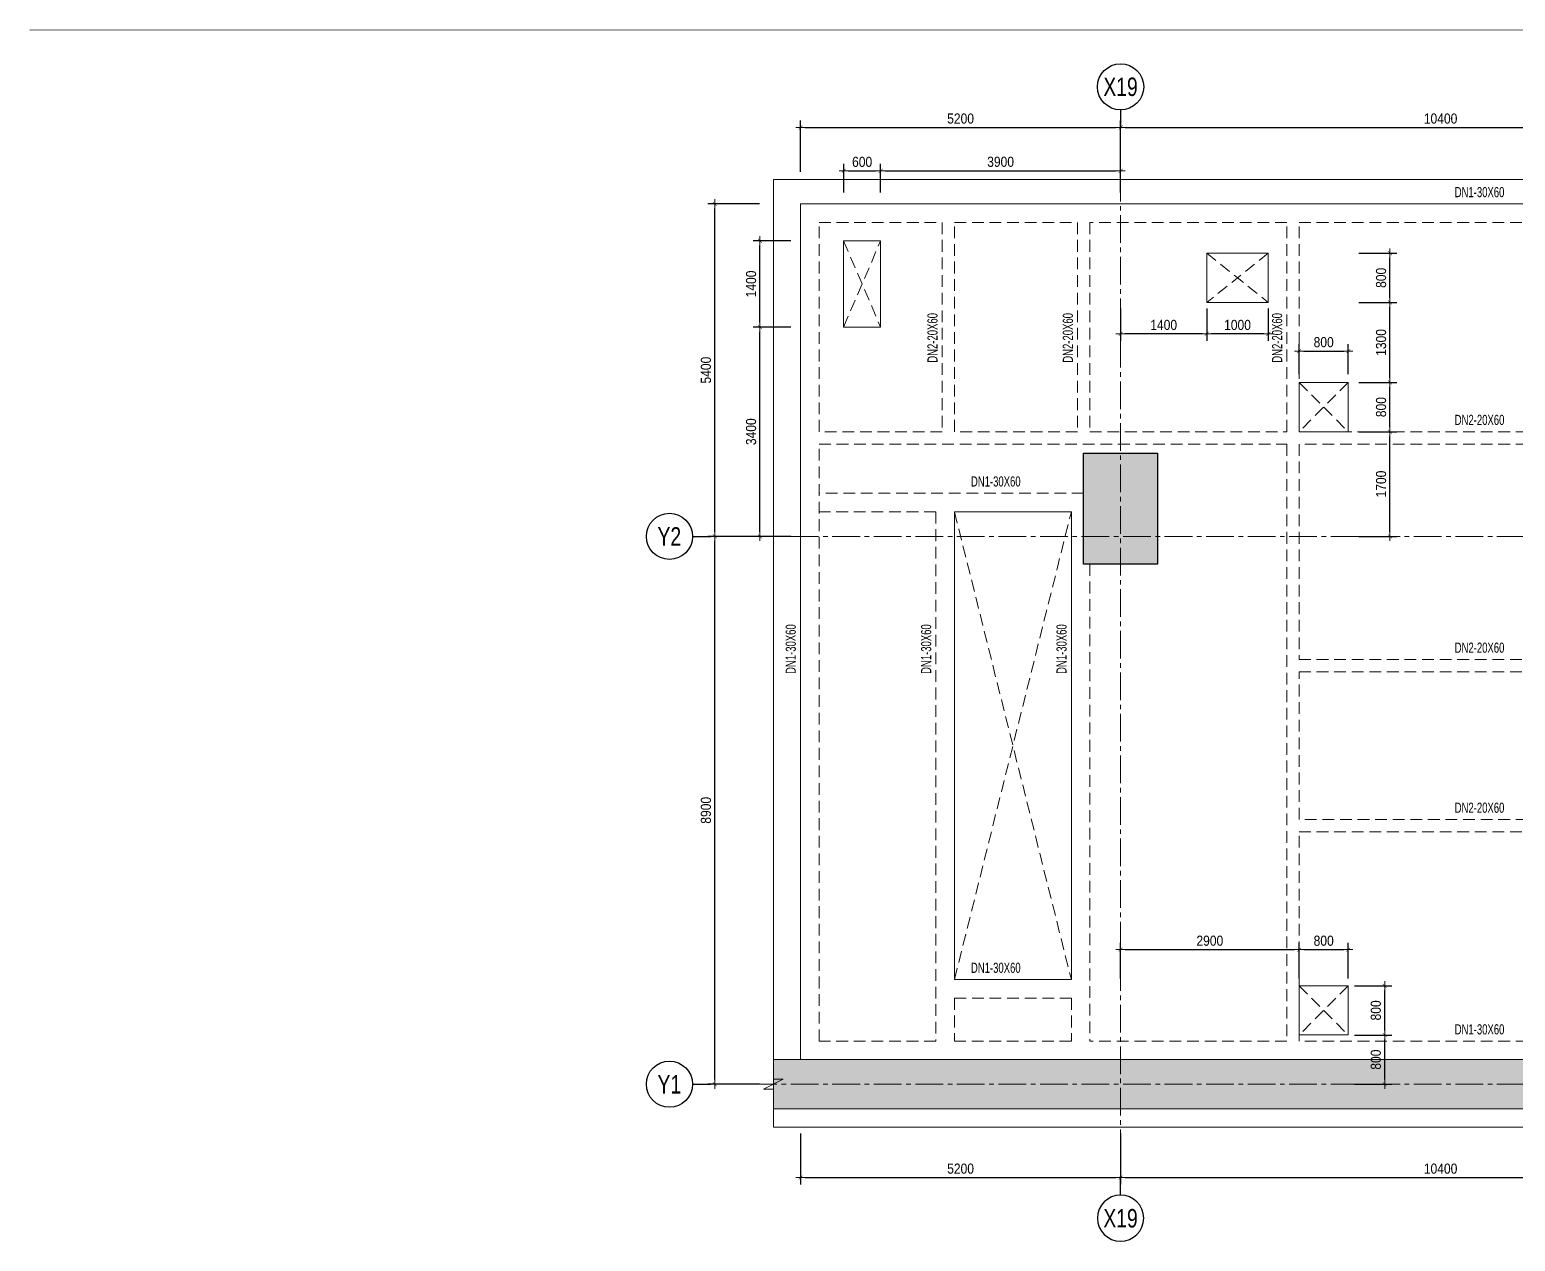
# Model space of a CAD drawing. Extents: x 512210 to 544733856, y -92216 to 2317910607.
# Drawn here: x 512210 to 536351, y -35691 to -16010 of the extents above; entities that cross this region are included whole.
import ezdxf
from ezdxf.enums import TextEntityAlignment as Align

# ---------------------------------------------------------------- set-up
doc = ezdxf.new("R2010")
doc.units = 0
doc.header["$LTSCALE"] = 300
doc.header["$MEASUREMENT"] = 0
for name, pattern in [('CENTER2', [1.125, 0.75, -0.125, 0.125, -0.125]), ('DASHED', [19.05, 12.7, -6.35]), ('HIDDEN2', [4.7625, 3.175, -1.5875])]:
    doc.linetypes.add(name, pattern=pattern)
doc.layers.get('0').update_dxf_attribs({"linetype": 'CONTINUOUS'})
doc.layers.get('DEFPOINTS').update_dxf_attribs({"linetype": 'CONTINUOUS'})
for name, color, linetype, lineweight in [('00-TT.Dim', 8, 'CONTINUOUS', 13), ('NDC_S_AXIS', 5, 'CENTER2', 15), ('NDC_S_BEAM', 3, 'HIDDEN2', 20), ('NDC_S_DIM', 1, 'CONTINUOUS', 15), ('NDC_S_HATCH COLUMN AND WALL', 251, 'CONTINUOUS', 13), ('NDC_S_HATCH MATERIAL', 8, 'CONTINUOUS', 13), ('NDC_S_OPENING2', 9, 'DASHED', 13), ('NDC_S_SLAB', 2, 'CONTINUOUS', 18)]:
    doc.layers.add(name, color=color, linetype=linetype, lineweight=lineweight)
doc.layers.add('A-SYM', color=7, linetype='CONTINUOUS')
doc.layers.add('NDC_S-COLUMN', color=4, linetype='CONTINUOUS')
doc.styles.add('02. TT-ArialS', font='3t-unicode.shx', dxfattribs={"width": 0.7})
doc.styles.add('Heerim', font='', dxfattribs={"width": 0.8})
doc.styles.add('NDC_ARIAL', font='arial.ttf', dxfattribs={"width": 0.85})
doc.styles.get('Heerim').set_extended_font_data('Dotum')
doc.dimstyles.new('NDC_1-75', dxfattribs={"dimscale": 75, "dimtxt": 2.2, "dimasz": 1, "dimexe": 1.5, "dimexo": 0, "dimgap": 0.8, "dimtad": 1, "dimdec": 0, "dimdsep": 46, "dimtxsty": 'NDC_ARIAL', "dimblk": 'DIMMARK', "dimcen": 49999.938995, "dimdle": 1.5, "dimclrd": 1, "dimclre": 1, "dimclrt": 3, "dimadec": 0, "dimazin": 0, "dimtfac": 1, "dimtdec": 0, "dimtix": 1, "dimtmove": 1, "dimatfit": 3, "dimfxl": 1, "dimarcsym": 0})

# ---------------------------------------------------------------- blocks, each defined once
blk = doc.blocks.new('*U1')
for q in [(0, 0), (0, 2)]:
    blk.add_line((0, 4), q)
blk.add_circle((0, 9), 5)
at = {"style": 'Heerim', "width": 0.8}
blk.add_attdef('NO', text='', height=4, dxfattribs=at).set_placement((-0.01, 9.02), align=Align.MIDDLE_CENTER)
blk = doc.blocks.new('DIMMARK')
at = {"layer": 'NDC_S_DIM', "color": 1}
blk.add_line((-1.5, 0), (1, 0), dxfattribs=at)
at = {"layer": 'NDC_S_DIM', "color": 2, "const_width": 0.1}
blk.add_lwpolyline([(-0.42, -0.42), (0.42, 0.42)], dxfattribs=at)
blk = doc.blocks.new('*D1118')
at = {"layer": 'DEFPOINTS', "color": 0, "transparency": 16777216}
for p in [(10400, 6642), (0, 5924), (10400, 5924)]:
    blk.add_point(p, dxfattribs=at)
at = {"layer": 'NDC_S_DIM', "color": 1, "lineweight": -2, "transparency": 16777216}
for p, q in [((0, 5924), (0, 6754)), ((75, 6642), (10325, 6642)), ((10400, 5924), (10400, 6754))]:
    blk.add_line(p, q, dxfattribs=at)
at = {"layer": 'NDC_S_DIM', "color": 1, "lineweight": -2, "transparency": 16777216, "xscale": 75, "yscale": 75, "zscale": 75, "rotation": 180}
blk.add_blockref('DIMMARK', (0, 6642), dxfattribs=at)
at = {"layer": 'NDC_S_DIM', "color": 1, "lineweight": -2, "transparency": 16777216, "xscale": 75, "yscale": 75, "zscale": 75}
blk.add_blockref('DIMMARK', (10400, 6642), dxfattribs=at)
at = {"layer": 'NDC_S_DIM', "color": 3, "transparency": 16777216, "insert": (5200, 6786), "char_height": 165, "attachment_point": 5, "style": 'NDC_ARIAL'}
blk.add_mtext('10400', dxfattribs=at)
blk = doc.blocks.new('*D1119')
at = {"layer": 'DEFPOINTS', "color": 0, "transparency": 16777216}
for p in [(-6594, 5400), (-5867, 5400), (-5867, 0)]:
    blk.add_point(p, dxfattribs=at)
at = {"layer": 'NDC_S_DIM', "color": 1, "lineweight": -2, "transparency": 16777216}
for p, q in [((-5867, 5400), (-6707, 5400)), ((-6594, 75), (-6594, 5325)), ((-5867, 0), (-6707, 0))]:
    blk.add_line(p, q, dxfattribs=at)
at = {"layer": 'NDC_S_DIM', "color": 1, "lineweight": -2, "transparency": 16777216, "xscale": 75, "yscale": 75, "zscale": 75}
for p, rotation in [((-6594, 5400), 90), ((-6594, 0), 270)]:
    blk.add_blockref('DIMMARK', p, dxfattribs=dict(at, rotation=rotation))
at = {"layer": 'NDC_S_DIM', "color": 3, "transparency": 16777216, "insert": (-6738, 2700), "char_height": 165, "attachment_point": 5, "rotation": 90, "style": 'NDC_ARIAL'}
blk.add_mtext('5400', dxfattribs=at)
blk = doc.blocks.new('*D1120')
at = {"layer": 'DEFPOINTS', "color": 0, "transparency": 16777216}
for p in [(0, 6642), (-5200, 5924), (0, 5924)]:
    blk.add_point(p, dxfattribs=at)
at = {"layer": 'NDC_S_DIM', "color": 1, "lineweight": -2, "transparency": 16777216}
for p, q in [((-5200, 5924), (-5200, 6754)), ((-5125, 6642), (-75, 6642)), ((0, 5924), (0, 6754))]:
    blk.add_line(p, q, dxfattribs=at)
at = {"layer": 'NDC_S_DIM', "color": 1, "lineweight": -2, "transparency": 16777216, "xscale": 75, "yscale": 75, "zscale": 75, "rotation": 180}
blk.add_blockref('DIMMARK', (-5200, 6642), dxfattribs=at)
at = {"layer": 'NDC_S_DIM', "color": 1, "lineweight": -2, "transparency": 16777216, "xscale": 75, "yscale": 75, "zscale": 75}
blk.add_blockref('DIMMARK', (0, 6642), dxfattribs=at)
at = {"layer": 'NDC_S_DIM', "color": 3, "transparency": 16777216, "insert": (-2600, 6786), "char_height": 165, "attachment_point": 5, "style": 'NDC_ARIAL'}
blk.add_mtext('5200', dxfattribs=at)
blk = doc.blocks.new('*D1122')
at = {"layer": 'DEFPOINTS', "color": 0, "transparency": 16777216}
for p in [(-5867, 0), (-6594, 0), (-5867, -8900)]:
    blk.add_point(p, dxfattribs=at)
at = {"layer": 'NDC_S_DIM', "color": 1, "lineweight": -2, "transparency": 16777216}
for p, q in [((-5867, 0), (-6707, 0)), ((-6594, -8825), (-6594, -75)), ((-5867, -8900), (-6707, -8900))]:
    blk.add_line(p, q, dxfattribs=at)
at = {"layer": 'NDC_S_DIM', "color": 1, "lineweight": -2, "transparency": 16777216, "xscale": 75, "yscale": 75, "zscale": 75}
for p, rotation in [((-6594, 0), 90), ((-6594, -8900), 270)]:
    blk.add_blockref('DIMMARK', p, dxfattribs=dict(at, rotation=rotation))
at = {"layer": 'NDC_S_DIM', "color": 3, "transparency": 16777216, "insert": (-6738, -4450), "char_height": 165, "attachment_point": 5, "rotation": 90, "style": 'NDC_ARIAL'}
blk.add_mtext('8900', dxfattribs=at)
blk = doc.blocks.new('*D1123')
at = {"layer": 'DEFPOINTS', "color": 0, "transparency": 16777216}
for p in [(0, -9699), (10400, -9699), (10400, -10416)]:
    blk.add_point(p, dxfattribs=at)
at = {"layer": 'NDC_S_DIM', "color": 1, "lineweight": -2, "transparency": 16777216}
for p, q in [((0, -9699), (0, -10528)), ((10400, -9699), (10400, -10528)), ((75, -10416), (10325, -10416))]:
    blk.add_line(p, q, dxfattribs=at)
at = {"layer": 'NDC_S_DIM', "color": 1, "lineweight": -2, "transparency": 16777216, "xscale": 75, "yscale": 75, "zscale": 75, "rotation": 180}
blk.add_blockref('DIMMARK', (0, -10416), dxfattribs=at)
at = {"layer": 'NDC_S_DIM', "color": 1, "lineweight": -2, "transparency": 16777216, "xscale": 75, "yscale": 75, "zscale": 75}
blk.add_blockref('DIMMARK', (10400, -10416), dxfattribs=at)
at = {"layer": 'NDC_S_DIM', "color": 3, "transparency": 16777216, "insert": (5200, -10272), "char_height": 165, "attachment_point": 5, "style": 'NDC_ARIAL'}
blk.add_mtext('10400', dxfattribs=at)
blk = doc.blocks.new('*D1124')
at = {"layer": 'DEFPOINTS', "color": 0, "transparency": 16777216}
for p in [(-5200, -9699), (0, -9699), (0, -10416)]:
    blk.add_point(p, dxfattribs=at)
at = {"layer": 'NDC_S_DIM', "color": 1, "lineweight": -2, "transparency": 16777216}
for p, q in [((-5200, -9699), (-5200, -10528)), ((0, -9699), (0, -10528)), ((-5125, -10416), (-75, -10416))]:
    blk.add_line(p, q, dxfattribs=at)
at = {"layer": 'NDC_S_DIM', "color": 1, "lineweight": -2, "transparency": 16777216, "xscale": 75, "yscale": 75, "zscale": 75, "rotation": 180}
blk.add_blockref('DIMMARK', (-5200, -10416), dxfattribs=at)
at = {"layer": 'NDC_S_DIM', "color": 1, "lineweight": -2, "transparency": 16777216, "xscale": 75, "yscale": 75, "zscale": 75}
blk.add_blockref('DIMMARK', (0, -10416), dxfattribs=at)
at = {"layer": 'NDC_S_DIM', "color": 3, "transparency": 16777216, "insert": (-2600, -10272), "char_height": 165, "attachment_point": 5, "style": 'NDC_ARIAL'}
blk.add_mtext('5200', dxfattribs=at)
blk = doc.blocks.new('*D384')
at = {"layer": 'DEFPOINTS', "color": 0, "transparency": 16777216}
for p in [(526037, -18301), (525437, -18654), (526037, -18654)]:
    blk.add_point(p, dxfattribs=at)
at = {"layer": 'NDC_S_DIM', "color": 1, "lineweight": -2, "transparency": 16777216}
for p, q in [((525437, -18654), (525437, -18188)), ((525512, -18301), (525962, -18301)), ((526037, -18654), (526037, -18188))]:
    blk.add_line(p, q, dxfattribs=at)
at = {"layer": 'NDC_S_DIM', "color": 1, "lineweight": -2, "transparency": 16777216, "xscale": 75, "yscale": 75, "zscale": 75, "rotation": 180}
blk.add_blockref('DIMMARK', (525437, -18301), dxfattribs=at)
at = {"layer": 'NDC_S_DIM', "color": 1, "lineweight": -2, "transparency": 16777216, "xscale": 75, "yscale": 75, "zscale": 75}
blk.add_blockref('DIMMARK', (526037, -18301), dxfattribs=at)
at = {"layer": 'NDC_S_DIM', "color": 3, "transparency": 16777216, "insert": (525737, -18157), "char_height": 165, "attachment_point": 5, "style": 'NDC_ARIAL'}
blk.add_mtext('600', dxfattribs=at)
blk = doc.blocks.new('*D385')
at = {"layer": 'DEFPOINTS', "color": 0, "transparency": 16777216}
for p in [(529937, -18301), (526037, -18654), (529937, -18654)]:
    blk.add_point(p, dxfattribs=at)
at = {"layer": 'NDC_S_DIM', "color": 1, "lineweight": -2, "transparency": 16777216}
for p, q in [((526037, -18654), (526037, -18188)), ((526112, -18301), (529862, -18301)), ((529937, -18654), (529937, -18188))]:
    blk.add_line(p, q, dxfattribs=at)
at = {"layer": 'NDC_S_DIM', "color": 1, "lineweight": -2, "transparency": 16777216, "xscale": 75, "yscale": 75, "zscale": 75, "rotation": 180}
blk.add_blockref('DIMMARK', (526037, -18301), dxfattribs=at)
at = {"layer": 'NDC_S_DIM', "color": 1, "lineweight": -2, "transparency": 16777216, "xscale": 75, "yscale": 75, "zscale": 75}
blk.add_blockref('DIMMARK', (529937, -18301), dxfattribs=at)
at = {"layer": 'NDC_S_DIM', "color": 3, "transparency": 16777216, "insert": (527987, -18156), "char_height": 165, "attachment_point": 5, "style": 'NDC_ARIAL'}
blk.add_mtext('3900', dxfattribs=at)
blk = doc.blocks.new('*D386')
at = {"layer": 'DEFPOINTS', "color": 0, "transparency": 16777216}
for p in [(524077, -20840), (524577, -20840), (524577, -24240)]:
    blk.add_point(p, dxfattribs=at)
at = {"layer": 'NDC_S_DIM', "color": 1, "lineweight": -2, "transparency": 16777216}
for p, q in [((524577, -20840), (523965, -20840)), ((524077, -24165), (524077, -20915)), ((524577, -24240), (523965, -24240))]:
    blk.add_line(p, q, dxfattribs=at)
at = {"layer": 'NDC_S_DIM', "color": 1, "lineweight": -2, "transparency": 16777216, "xscale": 75, "yscale": 75, "zscale": 75}
for p, rotation in [((524077, -20840), 90), ((524077, -24240), 270)]:
    blk.add_blockref('DIMMARK', p, dxfattribs=dict(at, rotation=rotation))
at = {"layer": 'NDC_S_DIM', "color": 3, "transparency": 16777216, "insert": (523933, -22540), "char_height": 165, "attachment_point": 5, "rotation": 90, "style": 'NDC_ARIAL'}
blk.add_mtext('3400', dxfattribs=at)
blk = doc.blocks.new('*D387')
at = {"layer": 'DEFPOINTS', "color": 0, "transparency": 16777216}
for p in [(524077, -19440), (524577, -19440), (524577, -20840)]:
    blk.add_point(p, dxfattribs=at)
at = {"layer": 'NDC_S_DIM', "color": 1, "lineweight": -2, "transparency": 16777216}
for p, q in [((524577, -19440), (523965, -19440)), ((524077, -20765), (524077, -19515)), ((524577, -20840), (523965, -20840))]:
    blk.add_line(p, q, dxfattribs=at)
at = {"layer": 'NDC_S_DIM', "color": 1, "lineweight": -2, "transparency": 16777216, "xscale": 75, "yscale": 75, "zscale": 75}
for p, rotation in [((524077, -19440), 90), ((524077, -20840), 270)]:
    blk.add_blockref('DIMMARK', p, dxfattribs=dict(at, rotation=rotation))
at = {"layer": 'NDC_S_DIM', "color": 3, "transparency": 16777216, "insert": (523933, -20140), "char_height": 165, "attachment_point": 5, "rotation": 90, "style": 'NDC_ARIAL'}
blk.add_mtext('1400', dxfattribs=at)
blk = doc.blocks.new('*D406')
at = {"layer": 'DEFPOINTS', "color": 0, "transparency": 16777216}
for p in [(531337, -20541), (532337, -20541), (531337, -20950)]:
    blk.add_point(p, dxfattribs=at)
at = {"layer": 'NDC_S_DIM', "color": 1, "lineweight": -2, "transparency": 16777216}
for p, q in [((531337, -20541), (531337, -21063)), ((532337, -20541), (532337, -21063)), ((532262, -20950), (531412, -20950))]:
    blk.add_line(p, q, dxfattribs=at)
at = {"layer": 'NDC_S_DIM', "color": 1, "lineweight": -2, "transparency": 16777216, "xscale": 75, "yscale": 75, "zscale": 75, "rotation": 180}
blk.add_blockref('DIMMARK', (531337, -20950), dxfattribs=at)
at = {"layer": 'NDC_S_DIM', "color": 1, "lineweight": -2, "transparency": 16777216, "xscale": 75, "yscale": 75, "zscale": 75}
blk.add_blockref('DIMMARK', (532337, -20950), dxfattribs=at)
at = {"layer": 'NDC_S_DIM', "color": 3, "transparency": 16777216, "insert": (531837, -20806), "char_height": 165, "attachment_point": 5, "style": 'NDC_ARIAL'}
blk.add_mtext('1000', dxfattribs=at)
blk = doc.blocks.new('*D407')
at = {"layer": 'DEFPOINTS', "color": 0, "transparency": 16777216}
for p in [(529937, -20541), (531337, -20541), (529937, -20950)]:
    blk.add_point(p, dxfattribs=at)
at = {"layer": 'NDC_S_DIM', "color": 1, "lineweight": -2, "transparency": 16777216}
for p, q in [((529937, -20541), (529937, -21063)), ((531337, -20541), (531337, -21063)), ((531262, -20950), (530012, -20950))]:
    blk.add_line(p, q, dxfattribs=at)
at = {"layer": 'NDC_S_DIM', "color": 1, "lineweight": -2, "transparency": 16777216, "xscale": 75, "yscale": 75, "zscale": 75, "rotation": 180}
blk.add_blockref('DIMMARK', (529937, -20950), dxfattribs=at)
at = {"layer": 'NDC_S_DIM', "color": 1, "lineweight": -2, "transparency": 16777216, "xscale": 75, "yscale": 75, "zscale": 75}
blk.add_blockref('DIMMARK', (531337, -20950), dxfattribs=at)
at = {"layer": 'NDC_S_DIM', "color": 3, "transparency": 16777216, "insert": (530637, -20806), "char_height": 165, "attachment_point": 5, "style": 'NDC_ARIAL'}
blk.add_mtext('1400', dxfattribs=at)
blk = doc.blocks.new('*D408')
at = {"layer": 'DEFPOINTS', "color": 0, "transparency": 16777216}
for p in [(533810, -22540), (534314, -22540), (533810, -24240)]:
    blk.add_point(p, dxfattribs=at)
at = {"layer": 'NDC_S_DIM', "color": 1, "lineweight": -2, "transparency": 16777216}
for p, q in [((533810, -22540), (534427, -22540)), ((534314, -24165), (534314, -22615)), ((533810, -24240), (534427, -24240))]:
    blk.add_line(p, q, dxfattribs=at)
at = {"layer": 'NDC_S_DIM', "color": 1, "lineweight": -2, "transparency": 16777216, "xscale": 75, "yscale": 75, "zscale": 75}
for p, rotation in [((534314, -22540), 90), ((534314, -24240), 270)]:
    blk.add_blockref('DIMMARK', p, dxfattribs=dict(at, rotation=rotation))
at = {"layer": 'NDC_S_DIM', "color": 3, "transparency": 16777216, "insert": (534170, -23390), "char_height": 165, "attachment_point": 5, "rotation": 90, "style": 'NDC_ARIAL'}
blk.add_mtext('1700', dxfattribs=at)
blk = doc.blocks.new('*D409')
at = {"layer": 'DEFPOINTS', "color": 0, "transparency": 16777216}
for p in [(533810, -21740), (534314, -21740), (533810, -22540)]:
    blk.add_point(p, dxfattribs=at)
at = {"layer": 'NDC_S_DIM', "color": 1, "lineweight": -2, "transparency": 16777216}
for p, q in [((533810, -21740), (534427, -21740)), ((534314, -22465), (534314, -21815)), ((533810, -22540), (534427, -22540))]:
    blk.add_line(p, q, dxfattribs=at)
at = {"layer": 'NDC_S_DIM', "color": 1, "lineweight": -2, "transparency": 16777216, "xscale": 75, "yscale": 75, "zscale": 75}
for p, rotation in [((534314, -21740), 90), ((534314, -22540), 270)]:
    blk.add_blockref('DIMMARK', p, dxfattribs=dict(at, rotation=rotation))
at = {"layer": 'NDC_S_DIM', "color": 3, "transparency": 16777216, "insert": (534170, -22140), "char_height": 165, "attachment_point": 5, "rotation": 90, "style": 'NDC_ARIAL'}
blk.add_mtext('800', dxfattribs=at)
blk = doc.blocks.new('*D410')
at = {"layer": 'DEFPOINTS', "color": 0, "transparency": 16777216}
for p in [(533810, -20440), (534314, -20440), (533810, -21740)]:
    blk.add_point(p, dxfattribs=at)
at = {"layer": 'NDC_S_DIM', "color": 1, "lineweight": -2, "transparency": 16777216}
for p, q in [((533810, -20440), (534427, -20440)), ((534314, -21665), (534314, -20515)), ((533810, -21740), (534427, -21740))]:
    blk.add_line(p, q, dxfattribs=at)
at = {"layer": 'NDC_S_DIM', "color": 1, "lineweight": -2, "transparency": 16777216, "xscale": 75, "yscale": 75, "zscale": 75}
for p, rotation in [((534314, -20440), 90), ((534314, -21740), 270)]:
    blk.add_blockref('DIMMARK', p, dxfattribs=dict(at, rotation=rotation))
at = {"layer": 'NDC_S_DIM', "color": 3, "transparency": 16777216, "insert": (534170, -21090), "char_height": 165, "attachment_point": 5, "rotation": 90, "style": 'NDC_ARIAL'}
blk.add_mtext('1300', dxfattribs=at)
blk = doc.blocks.new('*D411')
at = {"layer": 'DEFPOINTS', "color": 0, "transparency": 16777216}
for p in [(533810, -19640), (534314, -19640), (533810, -20440)]:
    blk.add_point(p, dxfattribs=at)
at = {"layer": 'NDC_S_DIM', "color": 1, "lineweight": -2, "transparency": 16777216}
for p, q in [((533810, -19640), (534427, -19640)), ((534314, -20365), (534314, -19715)), ((533810, -20440), (534427, -20440))]:
    blk.add_line(p, q, dxfattribs=at)
at = {"layer": 'NDC_S_DIM', "color": 1, "lineweight": -2, "transparency": 16777216, "xscale": 75, "yscale": 75, "zscale": 75}
for p, rotation in [((534314, -19640), 90), ((534314, -20440), 270)]:
    blk.add_blockref('DIMMARK', p, dxfattribs=dict(at, rotation=rotation))
at = {"layer": 'NDC_S_DIM', "color": 3, "transparency": 16777216, "insert": (534170, -20040), "char_height": 165, "attachment_point": 5, "rotation": 90, "style": 'NDC_ARIAL'}
blk.add_mtext('800', dxfattribs=at)
blk = doc.blocks.new('*D412')
at = {"layer": 'DEFPOINTS', "color": 0, "transparency": 16777216}
for p in [(533637, -21230), (532837, -21606), (533637, -21606)]:
    blk.add_point(p, dxfattribs=at)
at = {"layer": 'NDC_S_DIM', "color": 1, "lineweight": -2, "transparency": 16777216}
for p, q in [((532837, -21606), (532837, -21117)), ((532912, -21230), (533562, -21230)), ((533637, -21606), (533637, -21117))]:
    blk.add_line(p, q, dxfattribs=at)
at = {"layer": 'NDC_S_DIM', "color": 1, "lineweight": -2, "transparency": 16777216, "xscale": 75, "yscale": 75, "zscale": 75, "rotation": 180}
blk.add_blockref('DIMMARK', (532837, -21230), dxfattribs=at)
at = {"layer": 'NDC_S_DIM', "color": 1, "lineweight": -2, "transparency": 16777216, "xscale": 75, "yscale": 75, "zscale": 75}
blk.add_blockref('DIMMARK', (533637, -21230), dxfattribs=at)
at = {"layer": 'NDC_S_DIM', "color": 3, "transparency": 16777216, "insert": (533237, -21086), "char_height": 165, "attachment_point": 5, "style": 'NDC_ARIAL'}
blk.add_mtext('800', dxfattribs=at)
blk = doc.blocks.new('*D413')
at = {"layer": 'DEFPOINTS', "color": 0, "transparency": 16777216}
for p in [(533739, -32340), (534229, -32340), (533739, -33140)]:
    blk.add_point(p, dxfattribs=at)
at = {"layer": 'NDC_S_DIM', "color": 1, "lineweight": -2, "transparency": 16777216}
for p, q in [((533739, -32340), (534342, -32340)), ((534229, -33065), (534229, -32415)), ((533739, -33140), (534342, -33140))]:
    blk.add_line(p, q, dxfattribs=at)
at = {"layer": 'NDC_S_DIM', "color": 1, "lineweight": -2, "transparency": 16777216, "xscale": 75, "yscale": 75, "zscale": 75}
for p, rotation in [((534229, -32340), 90), ((534229, -33140), 270)]:
    blk.add_blockref('DIMMARK', p, dxfattribs=dict(at, rotation=rotation))
at = {"layer": 'NDC_S_DIM', "color": 3, "transparency": 16777216, "insert": (534085, -32740), "char_height": 165, "attachment_point": 5, "rotation": 90, "style": 'NDC_ARIAL'}
blk.add_mtext('800', dxfattribs=at)
blk = doc.blocks.new('*D414')
at = {"layer": 'DEFPOINTS', "color": 0, "transparency": 16777216}
for p in [(533739, -31540), (534229, -31540), (533739, -32340)]:
    blk.add_point(p, dxfattribs=at)
at = {"layer": 'NDC_S_DIM', "color": 1, "lineweight": -2, "transparency": 16777216}
for p, q in [((533739, -31540), (534342, -31540)), ((534229, -32265), (534229, -31615)), ((533739, -32340), (534342, -32340))]:
    blk.add_line(p, q, dxfattribs=at)
at = {"layer": 'NDC_S_DIM', "color": 1, "lineweight": -2, "transparency": 16777216, "xscale": 75, "yscale": 75, "zscale": 75}
for p, rotation in [((534229, -31540), 90), ((534229, -32340), 270)]:
    blk.add_blockref('DIMMARK', p, dxfattribs=dict(at, rotation=rotation))
at = {"layer": 'NDC_S_DIM', "color": 3, "transparency": 16777216, "insert": (534085, -31940), "char_height": 165, "attachment_point": 5, "rotation": 90, "style": 'NDC_ARIAL'}
blk.add_mtext('800', dxfattribs=at)
blk = doc.blocks.new('*D415')
at = {"layer": 'DEFPOINTS', "color": 0, "transparency": 16777216}
for p in [(532837, -30953), (529937, -31424), (532837, -31424)]:
    blk.add_point(p, dxfattribs=at)
at = {"layer": 'NDC_S_DIM', "color": 1, "lineweight": -2, "transparency": 16777216}
for p, q in [((529937, -31424), (529937, -30840)), ((532837, -31424), (532837, -30840)), ((530012, -30953), (532762, -30953))]:
    blk.add_line(p, q, dxfattribs=at)
at = {"layer": 'NDC_S_DIM', "color": 1, "lineweight": -2, "transparency": 16777216, "xscale": 75, "yscale": 75, "zscale": 75, "rotation": 180}
blk.add_blockref('DIMMARK', (529937, -30953), dxfattribs=at)
at = {"layer": 'NDC_S_DIM', "color": 1, "lineweight": -2, "transparency": 16777216, "xscale": 75, "yscale": 75, "zscale": 75}
blk.add_blockref('DIMMARK', (532837, -30953), dxfattribs=at)
at = {"layer": 'NDC_S_DIM', "color": 3, "transparency": 16777216, "insert": (531387, -30809), "char_height": 165, "attachment_point": 5, "style": 'NDC_ARIAL'}
blk.add_mtext('2900', dxfattribs=at)
blk = doc.blocks.new('*D416')
at = {"layer": 'DEFPOINTS', "color": 0, "transparency": 16777216}
for p in [(533637, -30953), (532837, -31424), (533637, -31424)]:
    blk.add_point(p, dxfattribs=at)
at = {"layer": 'NDC_S_DIM', "color": 1, "lineweight": -2, "transparency": 16777216}
for p, q in [((532837, -31424), (532837, -30840)), ((533637, -31424), (533637, -30840)), ((532912, -30953), (533562, -30953))]:
    blk.add_line(p, q, dxfattribs=at)
at = {"layer": 'NDC_S_DIM', "color": 1, "lineweight": -2, "transparency": 16777216, "xscale": 75, "yscale": 75, "zscale": 75, "rotation": 180}
blk.add_blockref('DIMMARK', (532837, -30953), dxfattribs=at)
at = {"layer": 'NDC_S_DIM', "color": 1, "lineweight": -2, "transparency": 16777216, "xscale": 75, "yscale": 75, "zscale": 75}
blk.add_blockref('DIMMARK', (533637, -30953), dxfattribs=at)
at = {"layer": 'NDC_S_DIM', "color": 3, "transparency": 16777216, "insert": (533237, -30809), "char_height": 165, "attachment_point": 5, "style": 'NDC_ARIAL'}
blk.add_mtext('800', dxfattribs=at)
blk = doc.blocks.new('fdafdas')
at = {"layer": 'NDC_S_HATCH COLUMN AND WALL'}
h = blk.add_hatch(color=256, dxfattribs=at)
h.paths.add_polyline_path([(600, 1350), (-600, 1350), (-600, 0), (600, 0)])
h.paths.add_polyline_path([(600, -450), (600, 0), (-600, 0), (-600, -450)])
at = {"layer": 'NDC_S_HATCH MATERIAL'}
h = blk.add_hatch(dxfattribs=at)
h.set_pattern_fill('BT-01', color=256, scale=100, style=0, pattern_type=2)
h.set_pattern_definition([(50, (-481897.46, 13590.1), (717.2602, -62.75213), [75, -825]), (355, (-481897.46, 13590.1), (-138.7513, 752.1921), [60, -660]), (100.4514, (-481837.7, 13584.86), (578.5094, 689.4395), [63.7402, -701.1421]), (46.1842, (-481897.5, 13790.1), (1067.241, -165.519), [112.5, -1237.5]), (96.6356, (-481808.5, 13776.3), (934.6627, 974.1179), [95.6103, -1051.713]), (351.1842, (-481897.5, 13790.1), (934.662, 974.1186), [90, -990]), (21, (-481797.46, 13740.1), (596.90705, -402.6189), [75, -825]), (326, (-481797.46, 13740.1), (243.3153, 725.15), [60, -660]), (71.4514, (-481747.7, 13706.54), (840.2226, 322.5305), [63.7402, -701.1421]), (37.5, (-481897.46, 13590.1), (12.15986, 332.89385), [0, -652, 0, -670, 0, -662.5]), (7.5, (-481897.46, 13590.1), (263.06954, 394.4117), [0, -382, 0, -637, 0, -252.5]), (327.5, (-482120.46, 13590.1), (533.82244, -22.55487), [0, -250, 0, -780, 0, -1035]), (317.5, (-482220.46, 13590.1), (583.18617, 100.105), [0, -325, 0, -518, 0, -735]), (45, (-481897.46, 13590.1), (-300.52038, 300.52038), []), (45, (-481897.46, 13712.6), (-300.52038, 300.52038), [])])
h.paths.add_polyline_path([(21408.5, -8500), (-5641.5, -8500), (-5641.5, -9300), (21408.5, -9300), (21408.5, -8980), (21248.5, -8980), (21408.5, -8900)])
at = {"layer": 'NDC_S-COLUMN'}
blk.add_lwpolyline([(-600, 1350), (600, 1350), (600, -450), (-600, -450)], close=True, dxfattribs=at)
at = {"layer": 'NDC_S_AXIS', "ltscale": 2}
for points in [[(0, 6565.5), (0, -10571.3)], [(-6709.1, 0), (21901.4, 0)], [(-6709.1, -8900), (21901.4, -8900)]]:
    blk.add_lwpolyline(points, dxfattribs=at)
at = {"layer": 'NDC_S_BEAM', "ltscale": 0.2}
for points in [[(-2900, 1700), (-4900, 1700), (-4900, 5100), (-2900, 5100)], [(-700, 1700), (-2700, 1700), (-2700, 5100), (-700, 5100)], [(2700, 5100), (-500, 5100), (-500, 1700), (2700, 1700)], [(8900, 1700), (2900, 1700), (2900, 5100), (8900, 5100)], [(2900, -2000), (8900, -2000), (8900, 1500), (2900, 1500)], [(2900, -2200), (8900, -2200), (8900, -4600), (2900, -4600)], [(2900, -4800), (8900, -4800), (8900, -8200), (2900, -8200)]]:
    blk.add_lwpolyline(points, close=True, dxfattribs=at)
for points in [[(-3000, -8200), (-4900, -8200), (-4900, 1500), (2700, 1500), (2700, -8200), (-500, -8200)], [(-600, 700), (-4900, 700)], [(-3000, 400), (-4900, 400)], [(-3000, 400), (-3000, -8200)], [(-500, -450), (-500, -8200)], [(-2700, -7500), (-2700, -8200)], [(-2700, -7500), (-800, -7500)], [(-800, -7500), (-800, -8200)], [(-800, -8200), (-2700, -8200)]]:
    blk.add_lwpolyline(points, dxfattribs=at)
at = {"layer": 'NDC_S_DIM', "color": 250}
blk.add_lwpolyline([(-5641.5, -9599.9), (21408.5, -9599.9), (21408.5, 5798.5), (-5641.5, 5798.5)], close=True, dxfattribs=at)
blk.add_lwpolyline([(-5641.5, -9599.9), (21408.5, -9599.9), (21408.5, 5798.5), (-5641.5, 5798.5)], close=True, dxfattribs=at)
at = {"layer": 'NDC_S_DIM'}
blk.add_lwpolyline([(-5641.5, -9460), (-5641.5, -8980), (-5801.5, -8980), (-5481.5, -8820), (-5641.5, -8820), (-5641.5, -8340)], dxfattribs=at)
at = {"layer": 'NDC_S_OPENING2', "ltscale": 0.05}
for points in [[(-4500, 4800), (-3900, 3400)], [(-4500, 3400), (-3900, 4800)], [(1400, 4600), (2400, 3800)], [(2400, 4600), (1400, 3800)], [(2900, 2500), (3700, 1700)], [(3700, 2500), (2900, 1700)], [(-2700, 400), (-800, -7200)], [(-2700, -7200), (-800, 400)], [(2900, -7300), (3700, -8100)], [(3700, -7300), (2900, -8100)]]:
    blk.add_lwpolyline(points, dxfattribs=at)
at = {"layer": 'NDC_S_SLAB'}
for points in [[(20500, 1350), (20500, 5400), (-5200, 5400), (-5200, -8500), (20500, -8500), (20500, -450)], [(21408.5, -8500), (-5641.5, -8500)], [(21408.5, -9300), (-5641.5, -9300)]]:
    blk.add_lwpolyline(points, dxfattribs=at)
for points in [[(-4500, 4800), (-3900, 4800), (-3900, 3400), (-4500, 3400)], [(1400, 4600), (2400, 4600), (2400, 3800), (1400, 3800)], [(2900, 2500), (3700, 2500), (3700, 1700), (2900, 1700)], [(-2700, 400), (-800, 400), (-800, -7200), (-2700, -7200)], [(2900, -7300), (3700, -7300), (3700, -8100), (2900, -8100)]]:
    blk.add_lwpolyline(points, close=True, dxfattribs=at)
at = {"layer": 'A-SYM', "xscale": 75, "yscale": 75, "zscale": 75}
blk.add_blockref('*U1', (0, 6627), dxfattribs=at).add_auto_attribs({'NO': 'X19'})
at = {"layer": 'A-SYM'}
ref = blk.add_blockref('*U1', (-6656.4, 0), dxfattribs=dict(at, xscale=75.00000000000031, yscale=75.00000000000031, zscale=75.00000000000031, rotation=90))
ref.add_attrib('NO', 'Y2', dxfattribs={"layer": '0', "height": 300, "style": 'Heerim', "width": 0.8}).set_placement((-7332.7, -0.5), align=Align.MIDDLE_CENTER)
ref = blk.add_blockref('*U1', (-6656.4, -8900), dxfattribs=dict(at, xscale=75.00000000000031, yscale=75.00000000000031, zscale=75.00000000000031, rotation=90))
ref.add_attrib('NO', 'Y1', dxfattribs={"layer": '0', "height": 300, "style": 'Heerim', "width": 0.8}).set_placement((-7332.7, -8900.5), align=Align.MIDDLE_CENTER)
ref = blk.add_blockref('*U1', (0, -10401), dxfattribs=dict(at, xscale=-75, yscale=75, zscale=75, rotation=180))
ref.add_attrib('NO', 'X19', dxfattribs={"layer": '0', "height": 300, "style": 'Heerim', "width": 0.8}).set_placement((-0.5, -11076.9), align=Align.MIDDLE_CENTER)
at = {"layer": 'NDC_S_DIM'}
for base, p1, p2, picture, middle in [((0, 6641.8), (-5200, 5924.5), (0, 5924.5), '*D1120', (-2600, 6786.1)), ((10400, 6641.8), (0, 5924.5), (10400, 5924.5), '*D1118', (5200, 6786.1)), ((0, -10415.9), (-5200, -9698.5), (0, -9698.5), '*D1124', (-2600, -10271.7)), ((10400, -10415.9), (0, -9698.5), (10400, -9698.5), '*D1123', (5200, -10271.7))]:
    dim = blk.add_linear_dim(base=base, p1=p1, p2=p2, dimstyle='NDC_1-75', dxfattribs=at)
    dim.commit()
    dim.dimension.update_dxf_attribs({"geometry": picture, "text_midpoint": middle})
for base, p1, p2, picture, middle in [((-6594.1, 5400), (-5866.6, 0), (-5866.6, 5400), '*D1119', (-6738.3, 2700)), ((-6594.1, 0), (-5866.6, -8900), (-5866.6, 0), '*D1122', (-6738.3, -4450))]:
    dim = blk.add_linear_dim(base=base, p1=p1, p2=p2, angle=90, dimstyle='NDC_1-75', dxfattribs=at)
    dim.commit()
    dim.dimension.update_dxf_attribs({"geometry": picture, "text_midpoint": middle})

msp = doc.modelspace()

# ---------------------------------------------------------------- linework, layer by layer
at = {"layer": 'NDC_S_DIM'}
msp.add_lwpolyline([(512210.4, -16009.8), (566002.1, -16018.2)], dxfattribs=at)

# ---------------------------------------------------------------- block references
msp.add_blockref('fdafdas', (529936.8, -24239.6))

# ---------------------------------------------------------------- texts
at = {"layer": '00-TT.Dim', "color": 90, "style": '02. TT-ArialS', "width": 0.7}
for s, p in [('DN1-30X60', (535366.2, -18730.4)), ('DN2-20X60', (535366.2, -22430.4)), ('DN1-30X60', (527505.2, -23430.4)), ('DN2-20X60', (535366.2, -26130.4)), ('DN2-20X60', (535366.2, -28730.4)), ('DN1-30X60', (527505.2, -31330.4)), ('DN1-30X60', (535366.2, -32330.4))]:
    msp.add_text(s, height=165, dxfattribs=at).set_placement(p)
for s, p in [('DN2-20X60', (526962.5, -21419.2)), ('DN2-20X60', (529162.5, -21419.2)), ('DN2-20X60', (532562.5, -21419.2)), ('DN1-30X60', (524659.4, -26474.7)), ('DN1-30X60', (526859.4, -26474.7)), ('DN1-30X60', (529059.4, -26474.7))]:
    msp.add_text(s, height=165, rotation=90, dxfattribs=at).set_placement(p)

# ---------------------------------------------------------------- dimensions: what is measured, and where the dimension line sits
at = {"layer": 'NDC_S_DIM'}
for base, p1, p2, picture, middle in [((526036.8, -18300.8), (525436.8, -18653.9), (526036.8, -18653.9), '*D384', (525736.8, -18156.5)), ((529936.8, -18300.8), (526036.8, -18653.9), (529936.8, -18653.9), '*D385', (527986.8, -18156.4)), ((529936.8, -20950.2), (531336.8, -20541.3), (529936.8, -20541.3), '*D407', (530636.8, -20806)), ((531336.8, -20950.2), (532336.8, -20541.3), (531336.8, -20541.3), '*D406', (531836.8, -20806)), ((533636.8, -21230), (532836.8, -21606.2), (533636.8, -21606.2), '*D412', (533236.8, -21085.8)), ((532836.8, -30952.8), (529936.8, -31424.3), (532836.8, -31424.3), '*D415', (531386.8, -30808.6)), ((533636.8, -30952.8), (532836.8, -31424.3), (533636.8, -31424.3), '*D416', (533236.8, -30808.6))]:
    dim = msp.add_linear_dim(base=base, p1=p1, p2=p2, dimstyle='NDC_1-75', dxfattribs=at)
    dim.commit()
    dim.dimension.update_dxf_attribs({"geometry": picture, "text_midpoint": middle})
for base, p1, p2, picture, middle in [((524077.1, -19439.6), (524577.5, -20839.6), (524577.5, -19439.6), '*D387', (523932.8, -20139.6)), ((534314, -19639.6), (533809.8, -20439.6), (533809.8, -19639.6), '*D411', (534169.8, -20039.6)), ((534314, -20439.6), (533809.8, -21739.6), (533809.8, -20439.6), '*D410', (534169.7, -21089.6)), ((524077.1, -20839.6), (524577.5, -24239.6), (524577.5, -20839.6), '*D386', (523932.8, -22539.6)), ((534314, -21739.6), (533809.8, -22539.6), (533809.8, -21739.6), '*D409', (534169.8, -22139.6)), ((534314, -22539.6), (533809.8, -24239.6), (533809.8, -22539.6), '*D408', (534169.8, -23389.6)), ((534229.4, -31539.6), (533738.9, -32339.6), (533738.9, -31539.6), '*D414', (534085.2, -31939.6)), ((534229.4, -32339.6), (533738.9, -33139.6), (533738.9, -32339.6), '*D413', (534085.2, -32739.6))]:
    dim = msp.add_linear_dim(base=base, p1=p1, p2=p2, angle=90, dimstyle='NDC_1-75', dxfattribs=at)
    dim.commit()
    dim.dimension.update_dxf_attribs({"geometry": picture, "text_midpoint": middle})

doc.saveas('drawing.dxf')
